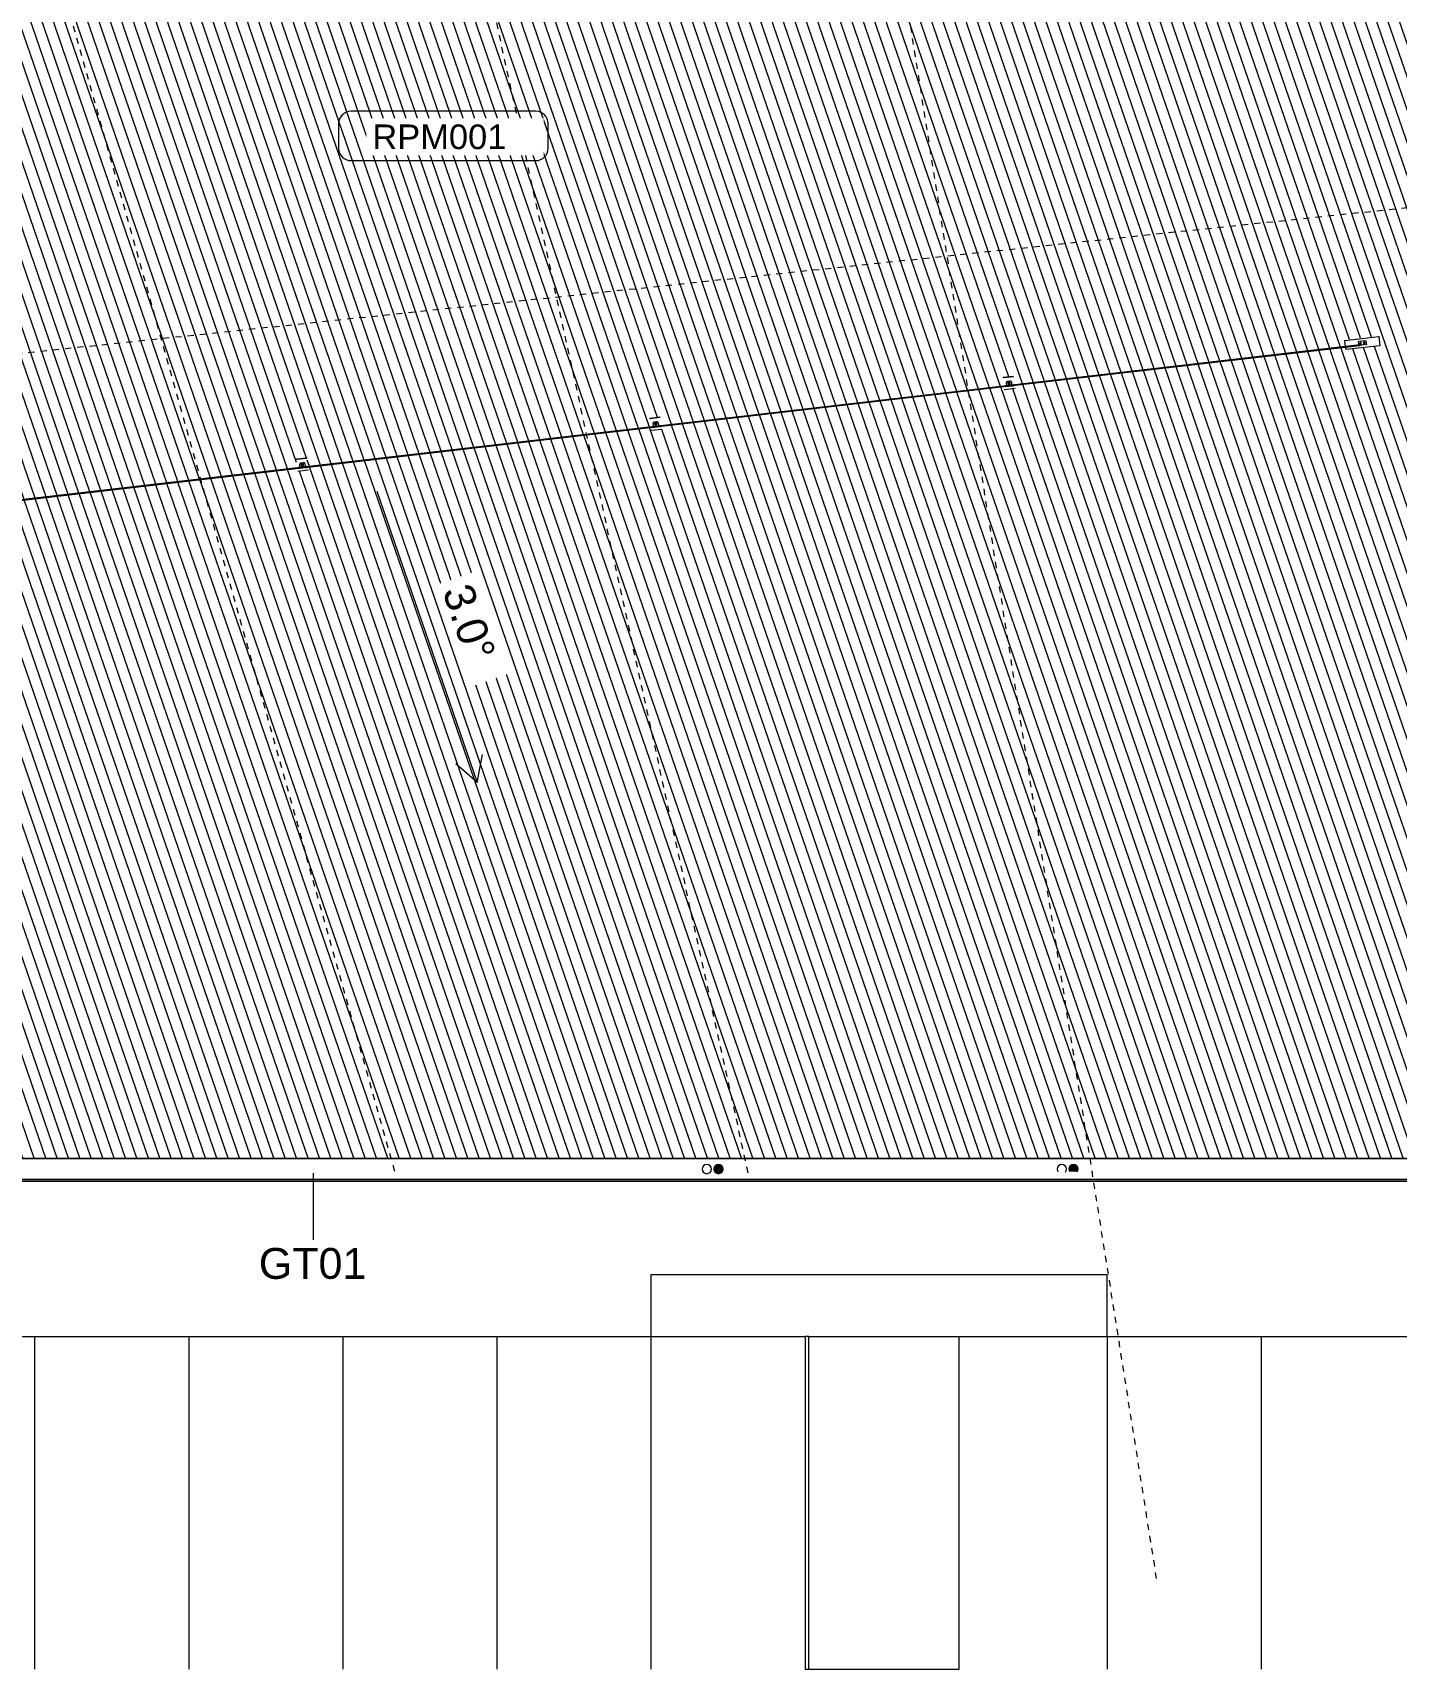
# Model space of a CAD drawing. Header units: metres. Extents: x -2358 to -2216, y 3959 to 4067.
# Drawn here: x -2331.89 to -2309.77, y 3959.14 to 3985.7 of the extents above; entities that cross this region are included whole.
import ezdxf

# ---------------------------------------------------------------- set-up
doc = ezdxf.new("R2010")
doc.units = ezdxf.units.M
doc.linetypes.add('Grid Line', pattern=[0.021, 0.012, -0.003, 0.003, -0.003])
for name, color, linetype, lineweight in [('A-DETL', 90, 'Continuous', 13), ('A-FLOR', 192, 'Continuous', 5), ('A-GENM', 13, 'Continuous', 5), ('A-GENM-IDEN', 13, 'Continuous', 5), ('A-ROOF', 132, 'Continuous', 5), ('A-ROOF-IDEN', 132, 'Continuous', 5), ('A-ROOF-PATT', 132, 'Continuous', 5), ('C-TOPO', 7, 'Continuous', 5), ('G-ANNO-DIMS', 111, 'Continuous', 5), ('P-SANR-FIXT', 6, 'Continuous', 5), ('Q-SPCQ', 91, 'Continuous', 5), ('S-GRID', 1, 'Continuous', 5)]:
    doc.layers.add(name, color=color, linetype=linetype, lineweight=lineweight)
doc.styles.add('Arial', font='arial.ttf', dxfattribs={"height": 0.5})
doc.styles.add('Arial_1', font='arial.ttf', dxfattribs={"height": 0.4})

# ---------------------------------------------------------------- blocks, each defined once
blk = doc.blocks.new('Downpipe - L Spreader - Default-3252575-ROOF - Part B')
at = {"layer": 'P-SANR-FIXT'}
blk.add_hatch(color=11, dxfattribs=at).paths.add_polyline_path([(-0.04, 2.375), (-0.059, 2.372), (-0.077, 2.365), (-0.093, 2.353), (-0.105, 2.337), (-0.112, 2.319), (-0.115, 2.3), (-0.112, 2.281), (-0.105, 2.262), (-0.093, 2.247), (-0.077, 2.235), (-0.059, 2.228), (-0.04, 2.225), (-0.02, 2.228), (-0.002, 2.235), (0.013, 2.247), (0.025, 2.262), (0.033, 2.281), (0.035, 2.3), (0.033, 2.319), (0.025, 2.337), (0.013, 2.353), (-0.002, 2.365), (-0.02, 2.372)])
for start, end in [(0, 180), (180, 0)]:
    blk.add_arc((-0.04, 2.3), 0.075, start, end, dxfattribs=at)
blk = doc.blocks.new('Downpipe - L Spreader - Default-3252576-ROOF - Part B')
at = {"layer": 'P-SANR-FIXT'}
blk.add_hatch(color=11, dxfattribs=at).paths.add_polyline_path([(-0.1, 2.344), (-0.105, 2.337), (-0.112, 2.319), (-0.115, 2.3), (-0.112, 2.281), (-0.105, 2.262), (-0.093, 2.247), (-0.077, 2.235), (-0.059, 2.228), (-0.04, 2.225), (-0.02, 2.228), (-0.002, 2.235), (0.013, 2.247), (0.025, 2.262), (0.033, 2.281), (0.035, 2.3), (0.033, 2.319), (0.022, 2.341), (-0.097, 2.344)])
for start, end in [(143.9261, 180), (180, 0), (0, 33.4447)]:
    blk.add_arc((-0.04, 2.3), 0.075, start, end, dxfattribs=at)
blk = doc.blocks.new('Downpipe - L Spreader - Default-V10-ROOF - Part B')
at = {"layer": 'P-SANR-FIXT'}
for start, end in [(0, 180), (180, 0)]:
    blk.add_arc((-0.04, 2.3), 0.075, start, end, dxfattribs=at)
blk = doc.blocks.new('Downpipe - L Spreader - Default-V11-ROOF - Part B')
at = {"layer": 'P-SANR-FIXT'}
for start, end in [(140.3891, 180), (180, 0), (0, 37.1047)]:
    blk.add_arc((-0.04, 2.3), 0.075, start, end, dxfattribs=at)
blk = doc.blocks.new('Static Line_Sayfa_Metal Deck_Pan Mount - Up to 15 _ pitch - Max 2 Users-1848369-ROOF - Part B')
at = {"layer": 'Q-SPCQ'}
for p, q in [((-2310.599, 3980.704), (-2310.6, 3980.711)), ((-2310.599, 3980.704), (-2310.051, 3980.768)), ((-2310.052, 3980.774), (-2310.051, 3980.768)), ((-2310.051, 3980.768), (-2310.035, 3980.624)), ((-2310.36, 3980.632), (-2316.045, 3979.974)), ((-2316.044, 3979.966), (-2310.36, 3980.624)), ((-2310.6, 3980.708), (-2310.599, 3980.702)), ((-2310.588, 3980.606), (-2310.599, 3980.704)), ((-2310.583, 3980.561), (-2310.587, 3980.599)), ((-2310.583, 3980.561), (-2310.035, 3980.624)), ((-2310.583, 3980.563), (-2310.583, 3980.559)), ((-2310.582, 3980.556), (-2310.583, 3980.561)), ((-2310.384, 3980.681), (-2310.381, 3980.656)), ((-2310.381, 3980.656), (-2310.379, 3980.635)), ((-2310.32, 3980.694), (-2310.38, 3980.687)), ((-2310.359, 3980.656), (-2310.359, 3980.656)), ((-2310.352, 3980.631), (-2310.259, 3980.644)), ((-2310.258, 3980.639), (-2310.352, 3980.626)), ((-2310.334, 3980.664), (-2310.334, 3980.665)), ((-2310.261, 3980.7), (-2310.32, 3980.694)), ((-2310.299, 3980.663), (-2310.299, 3980.662)), ((-2310.275, 3980.671), (-2310.275, 3980.672)), ((-2310.255, 3980.697), (-2310.256, 3980.697)), ((-2310.252, 3980.671), (-2310.255, 3980.696)), ((-2310.25, 3980.649), (-2310.252, 3980.671)), ((-2310.249, 3980.641), (-2310.249, 3980.646)), ((-2310.249, 3980.646), (-2310.249, 3980.646)), ((-2310.249, 3980.641), (-2310.249, 3980.641)), ((-2310.035, 3980.624), (-2310.034, 3980.619)), ((-2316.044, 3979.974), (-2348.376, 3976.235)), ((-2348.376, 3976.227), (-2316.043, 3979.966)), ((-2316.149, 3980.104), (-2316.145, 3980.103)), ((-2316.144, 3980.104), (-2316.147, 3980.104)), ((-2316.144, 3980.103), (-2315.979, 3980.122)), ((-2315.981, 3980.122), (-2316.143, 3980.104)), ((-2315.957, 3979.924), (-2316.121, 3979.905)), ((-2316.11, 3979.969), (-2316.115, 3979.967)), ((-2316.113, 3979.957), (-2316.109, 3979.956)), ((-2316.108, 3979.969), (-2316.11, 3979.969)), ((-2316.107, 3979.956), (-2316.109, 3979.956)), ((-2315.982, 3979.984), (-2316.108, 3979.969)), ((-2316.107, 3979.956), (-2315.981, 3979.971)), ((-2316.086, 3979.975), (-2316.092, 3980.024)), ((-2316.029, 3980.046), (-2316.079, 3980.04)), ((-2316.029, 3980.046), (-2316.079, 3980.041)), ((-2316.069, 3980.007), (-2316.069, 3980.007)), ((-2316.061, 3980.01), (-2316.061, 3980.009)), ((-2316.059, 3980.01), (-2316.059, 3980.01)), ((-2316.041, 3980.016), (-2316.041, 3980.016)), ((-2316.039, 3980.017), (-2316.039, 3980.017)), ((-2316.031, 3980.02), (-2316.031, 3980.02)), ((-2316.013, 3980.036), (-2316.013, 3980.036)), ((-2316.012, 3980.033), (-2316.007, 3979.984)), ((-2315.982, 3979.984), (-2315.98, 3979.984)), ((-2315.981, 3979.971), (-2315.978, 3979.971)), ((-2315.977, 3980.123), (-2315.98, 3980.122)), ((-2315.975, 3979.983), (-2315.98, 3979.984)), ((-2315.978, 3980.123), (-2315.975, 3980.124)), ((-2315.978, 3979.971), (-2315.974, 3979.973)), ((-2315.952, 3979.925), (-2315.956, 3979.924)), ((-2316.122, 3979.905), (-2316.126, 3979.905)), ((-2321.881, 3979.441), (-2321.877, 3979.44)), ((-2321.875, 3979.441), (-2321.879, 3979.441)), ((-2321.876, 3979.44), (-2321.711, 3979.46)), ((-2321.713, 3979.459), (-2321.874, 3979.441)), ((-2321.761, 3979.383), (-2321.81, 3979.378)), ((-2321.761, 3979.383), (-2321.81, 3979.378)), ((-2321.709, 3979.461), (-2321.712, 3979.46)), ((-2321.71, 3979.46), (-2321.707, 3979.461)), ((-2321.854, 3979.242), (-2321.858, 3979.242)), ((-2321.688, 3979.261), (-2321.853, 3979.242)), ((-2321.842, 3979.306), (-2321.846, 3979.304)), ((-2321.845, 3979.294), (-2321.841, 3979.293)), ((-2321.84, 3979.306), (-2321.842, 3979.306)), ((-2321.838, 3979.293), (-2321.841, 3979.293)), ((-2321.714, 3979.321), (-2321.84, 3979.306)), ((-2321.838, 3979.293), (-2321.713, 3979.308)), ((-2321.818, 3979.312), (-2321.824, 3979.361)), ((-2321.801, 3979.344), (-2321.801, 3979.344)), ((-2321.793, 3979.347), (-2321.793, 3979.346)), ((-2321.791, 3979.347), (-2321.791, 3979.347)), ((-2321.773, 3979.353), (-2321.773, 3979.353)), ((-2321.771, 3979.354), (-2321.771, 3979.354)), ((-2321.763, 3979.357), (-2321.763, 3979.357)), ((-2321.745, 3979.373), (-2321.745, 3979.373)), ((-2321.744, 3979.37), (-2321.738, 3979.321)), ((-2321.714, 3979.321), (-2321.712, 3979.321)), ((-2321.713, 3979.308), (-2321.71, 3979.309)), ((-2321.707, 3979.32), (-2321.712, 3979.321)), ((-2321.71, 3979.309), (-2321.706, 3979.31)), ((-2321.684, 3979.262), (-2321.687, 3979.261)), ((-2327.613, 3978.778), (-2327.609, 3978.778)), ((-2327.607, 3978.778), (-2327.611, 3978.778)), ((-2327.608, 3978.778), (-2327.443, 3978.797)), ((-2327.445, 3978.797), (-2327.606, 3978.778)), ((-2327.42, 3978.598), (-2327.585, 3978.579)), ((-2327.574, 3978.643), (-2327.578, 3978.641)), ((-2327.577, 3978.631), (-2327.573, 3978.631)), ((-2327.572, 3978.643), (-2327.574, 3978.643)), ((-2327.57, 3978.631), (-2327.573, 3978.631)), ((-2327.446, 3978.658), (-2327.572, 3978.643)), ((-2327.57, 3978.631), (-2327.444, 3978.645)), ((-2327.55, 3978.649), (-2327.555, 3978.698)), ((-2327.493, 3978.721), (-2327.542, 3978.715)), ((-2327.493, 3978.72), (-2327.542, 3978.715)), ((-2327.533, 3978.681), (-2327.533, 3978.681)), ((-2327.525, 3978.684), (-2327.525, 3978.683)), ((-2327.523, 3978.684), (-2327.523, 3978.684)), ((-2327.505, 3978.69), (-2327.505, 3978.69)), ((-2327.503, 3978.691), (-2327.503, 3978.691)), ((-2327.495, 3978.694), (-2327.495, 3978.694)), ((-2327.477, 3978.71), (-2327.477, 3978.711)), ((-2327.476, 3978.707), (-2327.47, 3978.658)), ((-2327.446, 3978.658), (-2327.444, 3978.658)), ((-2327.441, 3978.798), (-2327.444, 3978.797)), ((-2327.439, 3978.658), (-2327.444, 3978.658)), ((-2327.444, 3978.645), (-2327.442, 3978.646)), ((-2327.442, 3978.797), (-2327.439, 3978.798)), ((-2327.442, 3978.646), (-2327.438, 3978.647)), ((-2327.416, 3978.599), (-2327.419, 3978.598)), ((-2327.586, 3978.579), (-2327.59, 3978.579))]:
    blk.add_line(p, q, dxfattribs=at)
at = {"layer": 'Q-SPCQ', "flags": 128}
for points in [[(-2310.359, 3980.656), (-2310.359, 3980.655), (-2310.358, 3980.655), (-2310.358, 3980.654), (-2310.358, 3980.654), (-2310.358, 3980.653), (-2310.357, 3980.653), (-2310.357, 3980.652), (-2310.357, 3980.652), (-2310.357, 3980.652), (-2310.356, 3980.651), (-2310.356, 3980.651), (-2310.355, 3980.65), (-2310.355, 3980.65), (-2310.355, 3980.65), (-2310.354, 3980.649), (-2310.354, 3980.649), (-2310.353, 3980.649), (-2310.353, 3980.649), (-2310.353, 3980.648), (-2310.352, 3980.648), (-2310.352, 3980.648), (-2310.351, 3980.648), (-2310.351, 3980.647), (-2310.35, 3980.647), (-2310.35, 3980.647), (-2310.349, 3980.647), (-2310.349, 3980.647), (-2310.348, 3980.647), (-2310.348, 3980.647), (-2310.347, 3980.647), (-2310.346, 3980.647), (-2310.346, 3980.647), (-2310.345, 3980.647), (-2310.345, 3980.647), (-2310.344, 3980.647), (-2310.344, 3980.647), (-2310.343, 3980.647), (-2310.343, 3980.647), (-2310.342, 3980.647), (-2310.342, 3980.648), (-2310.341, 3980.648), (-2310.341, 3980.648), (-2310.34, 3980.648), (-2310.34, 3980.649), (-2310.34, 3980.649), (-2310.339, 3980.649), (-2310.339, 3980.649), (-2310.338, 3980.65), (-2310.338, 3980.65), (-2310.338, 3980.65), (-2310.337, 3980.651), (-2310.337, 3980.651), (-2310.336, 3980.652), (-2310.336, 3980.652), (-2310.336, 3980.652), (-2310.336, 3980.653), (-2310.335, 3980.653), (-2310.335, 3980.654), (-2310.335, 3980.654), (-2310.335, 3980.655), (-2310.334, 3980.655), (-2310.334, 3980.656), (-2310.334, 3980.656), (-2310.334, 3980.657), (-2310.334, 3980.657), (-2310.334, 3980.658), (-2310.334, 3980.658), (-2310.334, 3980.659), (-2310.334, 3980.659), (-2310.334, 3980.66), (-2310.334, 3980.66), (-2310.334, 3980.661), (-2310.334, 3980.661), (-2310.334, 3980.661)], [(-2310.334, 3980.661), (-2310.334, 3980.662), (-2310.334, 3980.662), (-2310.334, 3980.663), (-2310.334, 3980.663), (-2310.334, 3980.664), (-2310.334, 3980.664)], [(-2310.299, 3980.662), (-2310.299, 3980.662), (-2310.299, 3980.661), (-2310.299, 3980.661), (-2310.298, 3980.661), (-2310.298, 3980.66), (-2310.298, 3980.66), (-2310.298, 3980.659), (-2310.297, 3980.659), (-2310.297, 3980.658), (-2310.297, 3980.658), (-2310.296, 3980.658), (-2310.296, 3980.657), (-2310.295, 3980.657), (-2310.295, 3980.657), (-2310.295, 3980.656), (-2310.294, 3980.656), (-2310.294, 3980.656), (-2310.293, 3980.655), (-2310.293, 3980.655), (-2310.292, 3980.655), (-2310.292, 3980.655), (-2310.291, 3980.655), (-2310.291, 3980.654), (-2310.29, 3980.654), (-2310.29, 3980.654), (-2310.289, 3980.654), (-2310.289, 3980.654), (-2310.288, 3980.654), (-2310.288, 3980.654), (-2310.287, 3980.654), (-2310.287, 3980.654), (-2310.286, 3980.654), (-2310.286, 3980.654), (-2310.285, 3980.654), (-2310.285, 3980.654), (-2310.284, 3980.654), (-2310.284, 3980.654), (-2310.283, 3980.654), (-2310.283, 3980.654), (-2310.282, 3980.655), (-2310.282, 3980.655), (-2310.281, 3980.655), (-2310.281, 3980.655), (-2310.28, 3980.655), (-2310.28, 3980.656), (-2310.28, 3980.656), (-2310.279, 3980.656), (-2310.279, 3980.657), (-2310.278, 3980.657), (-2310.278, 3980.657), (-2310.278, 3980.658), (-2310.277, 3980.658), (-2310.277, 3980.658), (-2310.277, 3980.659), (-2310.276, 3980.659), (-2310.276, 3980.66), (-2310.276, 3980.66), (-2310.275, 3980.661), (-2310.275, 3980.661), (-2310.275, 3980.662), (-2310.275, 3980.662), (-2310.275, 3980.662), (-2310.274, 3980.663), (-2310.274, 3980.663), (-2310.274, 3980.664), (-2310.274, 3980.665), (-2310.274, 3980.665), (-2310.274, 3980.666), (-2310.274, 3980.666), (-2310.274, 3980.667), (-2310.274, 3980.667), (-2310.274, 3980.668), (-2310.274, 3980.668), (-2310.274, 3980.668)], [(-2310.274, 3980.668), (-2310.274, 3980.669), (-2310.274, 3980.669), (-2310.274, 3980.67), (-2310.274, 3980.67), (-2310.275, 3980.671), (-2310.275, 3980.671)], [(-2316.061, 3980.009), (-2316.061, 3980.009), (-2316.061, 3980.008), (-2316.061, 3980.008), (-2316.06, 3980.007), (-2316.06, 3980.007), (-2316.06, 3980.007), (-2316.06, 3980.006), (-2316.059, 3980.006), (-2316.059, 3980.005), (-2316.059, 3980.005), (-2316.058, 3980.005), (-2316.058, 3980.004), (-2316.058, 3980.004), (-2316.057, 3980.004), (-2316.057, 3980.004), (-2316.057, 3980.003), (-2316.056, 3980.003), (-2316.056, 3980.003), (-2316.055, 3980.003), (-2316.055, 3980.002), (-2316.055, 3980.002), (-2316.054, 3980.002), (-2316.054, 3980.002), (-2316.053, 3980.002), (-2316.053, 3980.002), (-2316.052, 3980.001), (-2316.052, 3980.001), (-2316.051, 3980.001), (-2316.051, 3980.001), (-2316.051, 3980.001), (-2316.05, 3980.001), (-2316.05, 3980.001), (-2316.049, 3980.001), (-2316.049, 3980.001)], [(-2316.059, 3980.01), (-2316.059, 3980.009), (-2316.059, 3980.009), (-2316.059, 3980.009), (-2316.059, 3980.008), (-2316.058, 3980.008), (-2316.058, 3980.008), (-2316.058, 3980.007), (-2316.058, 3980.007), (-2316.057, 3980.007), (-2316.057, 3980.006), (-2316.057, 3980.006), (-2316.057, 3980.006), (-2316.056, 3980.006), (-2316.056, 3980.005), (-2316.056, 3980.005), (-2316.055, 3980.005), (-2316.055, 3980.005), (-2316.055, 3980.004), (-2316.054, 3980.004), (-2316.054, 3980.004), (-2316.054, 3980.004), (-2316.053, 3980.004), (-2316.053, 3980.004), (-2316.053, 3980.003), (-2316.052, 3980.003), (-2316.052, 3980.003), (-2316.052, 3980.003), (-2316.051, 3980.003), (-2316.051, 3980.003), (-2316.05, 3980.003), (-2316.05, 3980.003), (-2316.05, 3980.003), (-2316.049, 3980.003), (-2316.049, 3980.003)], [(-2316.049, 3980.001), (-2316.048, 3980.001), (-2316.048, 3980.001), (-2316.047, 3980.002), (-2316.047, 3980.002), (-2316.046, 3980.002), (-2316.046, 3980.002), (-2316.046, 3980.002), (-2316.045, 3980.002), (-2316.045, 3980.003), (-2316.044, 3980.003), (-2316.044, 3980.003), (-2316.043, 3980.003), (-2316.043, 3980.004), (-2316.043, 3980.004), (-2316.042, 3980.004), (-2316.042, 3980.004), (-2316.042, 3980.005), (-2316.041, 3980.005), (-2316.041, 3980.005), (-2316.041, 3980.006), (-2316.04, 3980.006), (-2316.04, 3980.007), (-2316.04, 3980.007), (-2316.04, 3980.007), (-2316.04, 3980.008), (-2316.039, 3980.008), (-2316.039, 3980.009), (-2316.039, 3980.009), (-2316.039, 3980.01), (-2316.039, 3980.01), (-2316.039, 3980.01), (-2316.038, 3980.011), (-2316.038, 3980.011), (-2316.038, 3980.012), (-2316.038, 3980.012), (-2316.038, 3980.013), (-2316.038, 3980.013), (-2316.038, 3980.014), (-2316.038, 3980.014), (-2316.038, 3980.015), (-2316.039, 3980.015), (-2316.039, 3980.016), (-2316.039, 3980.016), (-2316.039, 3980.016), (-2316.039, 3980.017)], [(-2316.049, 3980.003), (-2316.049, 3980.003), (-2316.048, 3980.003), (-2316.048, 3980.003), (-2316.047, 3980.003), (-2316.047, 3980.004), (-2316.047, 3980.004), (-2316.046, 3980.004), (-2316.046, 3980.004), (-2316.046, 3980.004), (-2316.045, 3980.004), (-2316.045, 3980.005), (-2316.045, 3980.005), (-2316.044, 3980.005), (-2316.044, 3980.005), (-2316.044, 3980.005), (-2316.043, 3980.006), (-2316.043, 3980.006), (-2316.043, 3980.006), (-2316.043, 3980.007), (-2316.042, 3980.007), (-2316.042, 3980.007), (-2316.042, 3980.008), (-2316.042, 3980.008), (-2316.041, 3980.008), (-2316.041, 3980.009), (-2316.041, 3980.009), (-2316.041, 3980.009), (-2316.041, 3980.01), (-2316.041, 3980.01), (-2316.041, 3980.01), (-2316.041, 3980.011), (-2316.04, 3980.011), (-2316.04, 3980.012), (-2316.04, 3980.012), (-2316.04, 3980.012), (-2316.04, 3980.013), (-2316.04, 3980.013), (-2316.04, 3980.013), (-2316.04, 3980.014), (-2316.04, 3980.014), (-2316.04, 3980.015), (-2316.041, 3980.015), (-2316.041, 3980.015), (-2316.041, 3980.016), (-2316.041, 3980.016)], [(-2321.793, 3979.346), (-2321.793, 3979.346), (-2321.793, 3979.345), (-2321.792, 3979.345), (-2321.792, 3979.345), (-2321.792, 3979.344), (-2321.792, 3979.344), (-2321.792, 3979.343), (-2321.791, 3979.343), (-2321.791, 3979.343), (-2321.791, 3979.342), (-2321.79, 3979.342), (-2321.79, 3979.342), (-2321.79, 3979.341), (-2321.789, 3979.341), (-2321.789, 3979.341), (-2321.789, 3979.34), (-2321.788, 3979.34), (-2321.788, 3979.34), (-2321.787, 3979.34), (-2321.787, 3979.339), (-2321.786, 3979.339), (-2321.786, 3979.339), (-2321.786, 3979.339), (-2321.785, 3979.339), (-2321.785, 3979.339), (-2321.784, 3979.339), (-2321.784, 3979.339), (-2321.783, 3979.338), (-2321.783, 3979.338), (-2321.782, 3979.338), (-2321.782, 3979.338), (-2321.781, 3979.338), (-2321.781, 3979.338), (-2321.781, 3979.338)], [(-2321.791, 3979.347), (-2321.791, 3979.346), (-2321.791, 3979.346), (-2321.791, 3979.346), (-2321.79, 3979.345), (-2321.79, 3979.345), (-2321.79, 3979.345), (-2321.79, 3979.344), (-2321.79, 3979.344), (-2321.789, 3979.344), (-2321.789, 3979.343), (-2321.789, 3979.343), (-2321.789, 3979.343), (-2321.788, 3979.343), (-2321.788, 3979.342), (-2321.788, 3979.342), (-2321.787, 3979.342), (-2321.787, 3979.342), (-2321.787, 3979.342), (-2321.786, 3979.341), (-2321.786, 3979.341), (-2321.786, 3979.341), (-2321.785, 3979.341), (-2321.785, 3979.341), (-2321.785, 3979.341), (-2321.784, 3979.341), (-2321.784, 3979.34), (-2321.783, 3979.34), (-2321.783, 3979.34), (-2321.783, 3979.34), (-2321.782, 3979.34), (-2321.782, 3979.34), (-2321.781, 3979.34), (-2321.781, 3979.34), (-2321.781, 3979.34)], [(-2321.781, 3979.338), (-2321.78, 3979.339), (-2321.78, 3979.339), (-2321.779, 3979.339), (-2321.779, 3979.339), (-2321.778, 3979.339), (-2321.778, 3979.339), (-2321.777, 3979.339), (-2321.777, 3979.339), (-2321.777, 3979.34), (-2321.776, 3979.34), (-2321.776, 3979.34), (-2321.775, 3979.34), (-2321.775, 3979.341), (-2321.775, 3979.341), (-2321.774, 3979.341), (-2321.774, 3979.342), (-2321.774, 3979.342), (-2321.773, 3979.342), (-2321.773, 3979.343), (-2321.773, 3979.343), (-2321.772, 3979.343), (-2321.772, 3979.344), (-2321.772, 3979.344), (-2321.772, 3979.345), (-2321.771, 3979.345), (-2321.771, 3979.345), (-2321.771, 3979.346), (-2321.771, 3979.346), (-2321.771, 3979.347), (-2321.771, 3979.347), (-2321.77, 3979.348), (-2321.77, 3979.348), (-2321.77, 3979.349), (-2321.77, 3979.349), (-2321.77, 3979.349), (-2321.77, 3979.35), (-2321.77, 3979.35), (-2321.77, 3979.351), (-2321.77, 3979.351), (-2321.77, 3979.352), (-2321.77, 3979.352), (-2321.77, 3979.353), (-2321.771, 3979.353), (-2321.771, 3979.354), (-2321.771, 3979.354)], [(-2321.781, 3979.34), (-2321.78, 3979.34), (-2321.78, 3979.34), (-2321.78, 3979.341), (-2321.779, 3979.341), (-2321.779, 3979.341), (-2321.779, 3979.341), (-2321.778, 3979.341), (-2321.778, 3979.341), (-2321.777, 3979.341), (-2321.777, 3979.341), (-2321.777, 3979.342), (-2321.776, 3979.342), (-2321.776, 3979.342), (-2321.776, 3979.342), (-2321.776, 3979.343), (-2321.775, 3979.343), (-2321.775, 3979.343), (-2321.775, 3979.343), (-2321.774, 3979.344), (-2321.774, 3979.344), (-2321.774, 3979.344), (-2321.774, 3979.345), (-2321.774, 3979.345), (-2321.773, 3979.345), (-2321.773, 3979.346), (-2321.773, 3979.346), (-2321.773, 3979.346), (-2321.773, 3979.347), (-2321.773, 3979.347), (-2321.772, 3979.347), (-2321.772, 3979.348), (-2321.772, 3979.348), (-2321.772, 3979.349), (-2321.772, 3979.349), (-2321.772, 3979.349), (-2321.772, 3979.35), (-2321.772, 3979.35), (-2321.772, 3979.351), (-2321.772, 3979.351), (-2321.772, 3979.351), (-2321.772, 3979.352), (-2321.772, 3979.352), (-2321.773, 3979.352), (-2321.773, 3979.353), (-2321.773, 3979.353)], [(-2327.525, 3978.683), (-2327.525, 3978.683), (-2327.525, 3978.683), (-2327.524, 3978.682), (-2327.524, 3978.682), (-2327.524, 3978.681), (-2327.524, 3978.681), (-2327.523, 3978.68), (-2327.523, 3978.68), (-2327.523, 3978.68), (-2327.523, 3978.679), (-2327.522, 3978.679), (-2327.522, 3978.679), (-2327.522, 3978.678), (-2327.521, 3978.678), (-2327.521, 3978.678), (-2327.52, 3978.678), (-2327.52, 3978.677), (-2327.52, 3978.677), (-2327.519, 3978.677), (-2327.519, 3978.677), (-2327.518, 3978.676), (-2327.518, 3978.676), (-2327.517, 3978.676), (-2327.517, 3978.676), (-2327.517, 3978.676), (-2327.516, 3978.676), (-2327.516, 3978.676), (-2327.515, 3978.676), (-2327.515, 3978.676), (-2327.514, 3978.675), (-2327.514, 3978.675), (-2327.513, 3978.675), (-2327.513, 3978.676), (-2327.512, 3978.676)], [(-2327.523, 3978.684), (-2327.523, 3978.684), (-2327.523, 3978.683), (-2327.522, 3978.683), (-2327.522, 3978.682), (-2327.522, 3978.682), (-2327.522, 3978.682), (-2327.522, 3978.681), (-2327.521, 3978.681), (-2327.521, 3978.681), (-2327.521, 3978.681), (-2327.521, 3978.68), (-2327.52, 3978.68), (-2327.52, 3978.68), (-2327.52, 3978.68), (-2327.52, 3978.679), (-2327.519, 3978.679), (-2327.519, 3978.679), (-2327.519, 3978.679), (-2327.518, 3978.678), (-2327.518, 3978.678), (-2327.517, 3978.678), (-2327.517, 3978.678), (-2327.517, 3978.678), (-2327.516, 3978.678), (-2327.516, 3978.678), (-2327.516, 3978.678), (-2327.515, 3978.677), (-2327.515, 3978.677), (-2327.514, 3978.677), (-2327.514, 3978.677), (-2327.514, 3978.677), (-2327.513, 3978.677), (-2327.513, 3978.677), (-2327.513, 3978.677)], [(-2327.513, 3978.677), (-2327.512, 3978.677), (-2327.512, 3978.678), (-2327.511, 3978.678), (-2327.511, 3978.678), (-2327.511, 3978.678), (-2327.51, 3978.678), (-2327.51, 3978.678), (-2327.51, 3978.678), (-2327.509, 3978.678), (-2327.509, 3978.679), (-2327.509, 3978.679), (-2327.508, 3978.679), (-2327.508, 3978.679), (-2327.508, 3978.679), (-2327.507, 3978.68), (-2327.507, 3978.68), (-2327.507, 3978.68), (-2327.507, 3978.681), (-2327.506, 3978.681), (-2327.506, 3978.681), (-2327.506, 3978.681), (-2327.506, 3978.682), (-2327.505, 3978.682), (-2327.505, 3978.682), (-2327.505, 3978.683), (-2327.505, 3978.683), (-2327.505, 3978.683), (-2327.505, 3978.684), (-2327.504, 3978.684), (-2327.504, 3978.685), (-2327.504, 3978.685), (-2327.504, 3978.685), (-2327.504, 3978.686), (-2327.504, 3978.686), (-2327.504, 3978.687), (-2327.504, 3978.687), (-2327.504, 3978.687), (-2327.504, 3978.688), (-2327.504, 3978.688), (-2327.504, 3978.688), (-2327.504, 3978.689), (-2327.504, 3978.689), (-2327.504, 3978.69), (-2327.504, 3978.69), (-2327.505, 3978.69)], [(-2327.512, 3978.676), (-2327.512, 3978.676), (-2327.512, 3978.676), (-2327.511, 3978.676), (-2327.511, 3978.676), (-2327.51, 3978.676), (-2327.51, 3978.676), (-2327.509, 3978.676), (-2327.509, 3978.677), (-2327.508, 3978.677), (-2327.508, 3978.677), (-2327.508, 3978.677), (-2327.507, 3978.678), (-2327.507, 3978.678), (-2327.506, 3978.678), (-2327.506, 3978.678), (-2327.506, 3978.679), (-2327.505, 3978.679), (-2327.505, 3978.679), (-2327.505, 3978.68), (-2327.504, 3978.68), (-2327.504, 3978.68), (-2327.504, 3978.681), (-2327.504, 3978.681), (-2327.503, 3978.682), (-2327.503, 3978.682), (-2327.503, 3978.682), (-2327.503, 3978.683), (-2327.503, 3978.683), (-2327.503, 3978.684), (-2327.502, 3978.684), (-2327.502, 3978.685), (-2327.502, 3978.685), (-2327.502, 3978.686), (-2327.502, 3978.686), (-2327.502, 3978.687), (-2327.502, 3978.687), (-2327.502, 3978.688), (-2327.502, 3978.688), (-2327.502, 3978.688), (-2327.502, 3978.689), (-2327.502, 3978.689), (-2327.502, 3978.69), (-2327.502, 3978.69), (-2327.503, 3978.691), (-2327.503, 3978.691)]]:
    blk.add_lwpolyline(points, dxfattribs=at)
at = {"layer": 'Q-SPCQ'}
for centre, major_axis, ratio, start_param, end_param in [((-2310.379, 3980.682), (0.00473, 0.00163), 0.99863, 1.354026, 2.924822), ((-2310.379, 3980.634), (-0.00034, 0.00298), 0.011256, 1.51966, 3.090456), ((-2310.36, 3980.631), (0.0174, 0.002), 0.051111, 3.405937, 5.177446), ((-2310.36, 3980.626), (0.0174, 0.002), 0.051111, 3.405937, 5.177446), ((-2310.36, 3980.631), (0.00745, 0.00086), 0.051111, 0.011271, 3.141593), ((-2310.36, 3980.631), (0.00745, 0.00086), 0.051111, 3.152864, 6.283185), ((-2310.36, 3980.626), (0.00745, 0.00086), 0.051111, 3.676463, 3.938262), ((-2310.36, 3980.628), (-0.00046, 0.00397), 0.011256, 6.232049, 7.279246), ((-2310.347, 3980.66), (0.0123, 0.0042), 0.99863, 6.066415, 9.208007), ((-2310.347, 3980.66), (0.0123, 0.0042), 0.99863, 2.924822, 6.066415), ((-2310.36, 3980.628), (-0.00046, 0.00397), 0.011256, 5.184851, 6.232049), ((-2310.36, 3980.628), (-0.00046, 0.00397), 0.011256, 2.566857, 3.090456), ((-2310.36, 3980.628), (-0.00046, 0.00397), 0.011256, 3.090456, 3.614055), ((-2310.36, 3980.626), (0.00745, 0.00086), 0.051111, 0.273071, 1.058469), ((-2310.36, 3980.626), (0.00745, 0.00086), 0.051111, 5.247259, 6.032657), ((-2310.287, 3980.667), (0.0123, 0.0042), 0.99863, 6.066415, 9.208007), ((-2310.287, 3980.667), (0.0123, 0.0042), 0.99863, 2.924822, 6.066415), ((-2310.26, 3980.696), (0.00473, 0.00163), 0.99863, 6.066415, 7.637211), ((-2310.267, 3980.644), (0.0174, 0.002), 0.051111, 5.177446, 6.294457), ((-2310.266, 3980.639), (0.0174, 0.002), 0.051111, 5.177446, 6.294457), ((-2310.25, 3980.649), (-0.00034, 0.00298), 0.011256, 1.51966, 3.090456), ((-2310.25, 3980.649), (-0.00092, 0.00795), 0.011256, 2.043258, 3.090456), ((-2316.144, 3980.103), (0.000993, 0.000114), 0.051111, 3.405023, 4.72366), ((-2316.143, 3980.104), (0.000993, 0.000114), 0.051111, 3.405023, 4.72366), ((-2316.114, 3979.962), (-0.0006, 0.00518), 0.011256, 0.002657, 0.472462), ((-2316.114, 3979.962), (-0.0006, 0.00518), 0.011256, 4.675294, 6.283185), ((-2316.114, 3979.962), (-0.0006, 0.00518), 0.011256, 3.141593, 4.661252), ((-2316.114, 3979.962), (-0.0006, 0.00518), 0.011256, 2.566857, 3.138936), ((-2316.077, 3980.026), (0.0142, 0.0049), 0.99863, 1.354026, 2.924822), ((-2316.077, 3980.026), (0.0142, 0.0049), 0.99863, 1.354026, 2.924822), ((-2316.086, 3979.974), (-0.00046, 0.00397), 0.011256, 1.51966, 2.566857), ((-2316.05, 3980.013), (0.0188, 0.0065), 0.99863, 1.354026, 3.71022), ((-2316.05, 3980.013), (0.0188, 0.0065), 0.99863, 1.354026, 4.495618), ((-2316.05, 3980.013), (0.0111, 0.0038), 0.99863, 1.354026, 4.495618), ((-2316.05, 3980.013), (0.0188, 0.0065), 0.99863, 6.066415, 7.637211), ((-2316.05, 3980.013), (0.0188, 0.0065), 0.99863, 4.495618, 7.637211), ((-2316.05, 3980.013), (0.0111, 0.0038), 0.99863, 4.495618, 7.637211), ((-2316.027, 3980.031), (0.0142, 0.0049), 0.99863, 6.066415, 7.637211), ((-2316.027, 3980.031), (0.0142, 0.0049), 0.99863, 0.045029, 1.354026), ((-2316.027, 3980.031), (0.0142, 0.0049), 0.99863, 6.066415, 6.283185), ((-2316.007, 3979.984), (-0.00046, 0.00397), 0.011256, 1.51966, 2.566857), ((-2315.981, 3980.122), (0.000993, 0.000114), 0.051111, 4.72366, 6.042297), ((-2315.979, 3980.122), (0.000993, 0.000114), 0.051111, 4.72366, 6.042297), ((-2315.975, 3979.978), (-0.0006, 0.00518), 0.011256, 4.661252, 6.280529), ((-2315.975, 3979.978), (-0.0006, 0.00518), 0.011256, 0, 0.472462), ((-2315.975, 3979.978), (-0.0006, 0.00518), 0.011256, 3.144249, 4.661252), ((-2315.975, 3979.978), (-0.0006, 0.00518), 0.011256, 2.566857, 3.141593), ((-2315.957, 3979.924), (0.000993, 0.000114), 0.051111, 4.72366, 6.042297), ((-2316.121, 3979.905), (0.000993, 0.000114), 0.051111, 3.405023, 4.72366), ((-2321.876, 3979.441), (0.000993, 0.000114), 0.051111, 3.405023, 4.72366), ((-2321.874, 3979.441), (0.000993, 0.000114), 0.051111, 3.405023, 4.72366), ((-2321.759, 3979.368), (0.0142, 0.0049), 0.99863, 6.066415, 7.637211), ((-2321.759, 3979.369), (0.0142, 0.0049), 0.99863, 0.876052, 1.354026), ((-2321.759, 3979.369), (0.0142, 0.0049), 0.99863, 0.045029, 0.830427), ((-2321.713, 3979.459), (0.000993, 0.000114), 0.051111, 4.72366, 6.042297), ((-2321.711, 3979.46), (0.000993, 0.000114), 0.051111, 4.72366, 6.042297), ((-2321.853, 3979.242), (0.000993, 0.000114), 0.051111, 3.405023, 4.72366), ((-2321.846, 3979.299), (-0.0006, 0.00518), 0.011256, 0.002657, 0.472462), ((-2321.846, 3979.299), (-0.0006, 0.00518), 0.011256, 4.675294, 6.283185), ((-2321.846, 3979.299), (-0.0006, 0.00518), 0.011256, 3.141593, 4.661252), ((-2321.846, 3979.299), (-0.0006, 0.00518), 0.011256, 2.566857, 3.138936), ((-2321.809, 3979.363), (0.0142, 0.0049), 0.99863, 1.354026, 2.924822), ((-2321.809, 3979.363), (0.0142, 0.0049), 0.99863, 1.354026, 2.924822), ((-2321.818, 3979.312), (-0.00046, 0.00397), 0.011256, 1.51966, 2.566857), ((-2321.782, 3979.351), (0.0188, 0.0065), 0.99863, 1.354026, 3.71022), ((-2321.782, 3979.35), (0.0188, 0.0065), 0.99863, 1.354026, 4.495618), ((-2321.782, 3979.35), (0.0111, 0.0038), 0.99863, 1.354026, 4.495618), ((-2321.782, 3979.351), (0.0188, 0.0065), 0.99863, 6.066415, 7.637211), ((-2321.782, 3979.35), (0.0188, 0.0065), 0.99863, 4.495618, 7.637211), ((-2321.782, 3979.35), (0.0111, 0.0038), 0.99863, 4.495618, 7.637211), ((-2321.759, 3979.369), (0.0142, 0.0049), 0.99863, 6.066415, 6.283185), ((-2321.738, 3979.321), (-0.00046, 0.00397), 0.011256, 1.51966, 2.566857), ((-2321.707, 3979.315), (-0.0006, 0.00518), 0.011256, 4.675294, 6.280529), ((-2321.707, 3979.315), (-0.0006, 0.00518), 0.011256, 0, 0.472462), ((-2321.707, 3979.315), (-0.0006, 0.00518), 0.011256, 3.144249, 4.661252), ((-2321.707, 3979.315), (-0.0006, 0.00518), 0.011256, 2.566857, 3.141593), ((-2321.688, 3979.261), (0.000993, 0.000114), 0.051111, 4.72366, 6.042297), ((-2327.608, 3978.778), (0.000993, 0.000114), 0.051111, 3.405023, 4.72366), ((-2327.606, 3978.778), (0.000993, 0.000114), 0.051111, 3.405023, 4.72366), ((-2327.578, 3978.636), (-0.0006, 0.00518), 0.011256, 0.002657, 0.472462), ((-2327.578, 3978.636), (-0.0006, 0.00518), 0.011256, 4.675294, 6.283185), ((-2327.578, 3978.636), (-0.0006, 0.00518), 0.011256, 3.141593, 4.661252), ((-2327.578, 3978.636), (-0.0006, 0.00518), 0.011256, 2.566857, 3.138936), ((-2327.541, 3978.7), (0.0142, 0.0049), 0.99863, 1.354026, 2.924822), ((-2327.541, 3978.7), (0.0142, 0.0049), 0.99863, 1.354026, 2.924822), ((-2327.55, 3978.649), (-0.00046, 0.00397), 0.011256, 1.51966, 2.566857), ((-2327.514, 3978.688), (0.0188, 0.0065), 0.99863, 1.354026, 3.71022), ((-2327.514, 3978.688), (0.0188, 0.0065), 0.99863, 1.354026, 4.495618), ((-2327.514, 3978.688), (0.0111, 0.0038), 0.99863, 1.354026, 4.495618), ((-2327.514, 3978.688), (0.0188, 0.0065), 0.99863, 4.495618, 7.637211), ((-2327.514, 3978.688), (0.0188, 0.0065), 0.99863, 6.066415, 7.637211), ((-2327.514, 3978.688), (0.0111, 0.0038), 0.99863, 4.495618, 7.637211), ((-2327.491, 3978.705), (0.0142, 0.0049), 0.99863, 6.066415, 7.637211), ((-2327.491, 3978.706), (0.0142, 0.0049), 0.99863, 0.045029, 1.354026), ((-2327.491, 3978.706), (0.0142, 0.0049), 0.99863, 6.066415, 6.283185), ((-2327.47, 3978.658), (-0.00046, 0.00397), 0.011256, 1.51966, 2.566857), ((-2327.445, 3978.797), (0.000993, 0.000114), 0.051111, 4.72366, 6.042297), ((-2327.443, 3978.797), (0.000993, 0.000114), 0.051111, 4.72366, 6.042297), ((-2327.439, 3978.652), (-0.0006, 0.00518), 0.011256, 4.675294, 6.280529), ((-2327.439, 3978.652), (-0.0006, 0.00518), 0.011256, 0, 0.472462), ((-2327.439, 3978.652), (-0.0006, 0.00518), 0.011256, 3.144249, 4.661252), ((-2327.439, 3978.652), (-0.0006, 0.00518), 0.011256, 2.566857, 3.141593), ((-2327.42, 3978.598), (0.000993, 0.000114), 0.051111, 4.72366, 6.042297), ((-2327.585, 3978.579), (0.000993, 0.000114), 0.051111, 3.405023, 4.72366)]:
    blk.add_ellipse(centre, major_axis=major_axis, ratio=ratio, start_param=start_param, end_param=end_param, dxfattribs=at)
blk = doc.blocks.new('GT01 - GT01-2642391-ROOF - Part B')
at = {"layer": 'A-GENM'}
for p, q in [((-2298.615, 3967.432), (-2348.376, 3967.432)), ((-2298.377, 3967.089), (-2348.376, 3967.089)), ((-2298.377, 3967.087), (-2348.376, 3967.087)), ((-2348.376, 3967.062), (-2298.377, 3967.062))]:
    blk.add_line(p, q, dxfattribs=at)
blk = doc.blocks.new('Roof Tag - Roof Tag 17W-1080807-ROOF - Part B')
at = {"layer": 'A-ROOF-IDEN'}
for p, q in [((0.0075, 0.002), (-0.0075, 0.002)), ((-0.0085, 0.001), (-0.0085, -0.001)), ((0.0085, -0.001), (0.0085, 0.001)), ((-0.0075, -0.002), (0.0075, -0.002))]:
    blk.add_line(p, q, dxfattribs=at)
for centre, start, end in [((-0.0075, 0.001), 90, 180), ((0.0075, 0.001), 360, 90), ((-0.0075, -0.001), 180, 270), ((0.0075, -0.001), 270, 0)]:
    blk.add_arc(centre, 0.001, start, end, dxfattribs=at)

msp = doc.modelspace()

# ---------------------------------------------------------------- hatches: boundary and pattern name
at = {"layer": 'A-ROOF-PATT'}
h = msp.add_hatch(dxfattribs=at)
h.set_pattern_fill('FP_8', color=256, style=0, pattern_type=2)
h.set_pattern_definition([(109, (-3.94, 11.442), (-0.165465751, -0.056974427), [])])
h.paths.add_polyline_path([(-2312.591, 3980.367), (-2312.597, 3980.365), (-2312.597, 3980.366)])
h.paths.add_polyline_path([(-2313.169, 3980.3), (-2313.171, 3980.299), (-2313.175, 3980.299)])
h.paths.add_polyline_path([(-2315.611, 3980.017), (-2315.617, 3980.016), (-2315.617, 3980.016)])
h.paths.add_polyline_path([(-2352.563, 3967.434), (-2298.607, 3967.435), (-2309.848, 4000.081), (-2310.32, 4000.005), (-2310.314, 3999.956), (-2310.483, 3999.929), (-2310.491, 3999.979), (-2310.537, 3999.971), (-2310.53, 3999.922), (-2310.964, 3999.855), (-2310.972, 3999.903), (-2311.033, 3999.892), (-2311.026, 3999.843), (-2311.398, 3999.785), (-2311.406, 3999.834), (-2311.475, 3999.823), (-2311.468, 3999.773), (-2311.956, 3999.698), (-2311.964, 3999.745), (-2312.007, 3999.739), (-2311.999, 3999.689), (-2312.491, 3999.611), (-2312.499, 3999.661), (-2312.506, 3999.66), (-2312.499, 3999.61), (-2312.886, 3999.549), (-2312.894, 3999.598), (-2312.979, 3999.585), (-2312.971, 3999.535), (-2314.374, 3999.313), (-2314.382, 3999.362), (-2314.467, 3999.348), (-2314.46, 3999.3), (-2314.917, 3999.227), (-2314.925, 3999.276), (-2314.948, 3999.273), (-2314.94, 3999.223), (-2315.374, 3999.155), (-2315.382, 3999.204), (-2315.398, 3999.201), (-2315.39, 3999.152), (-2316.328, 3999.004), (-2316.337, 3999.053), (-2316.343, 3999.051), (-2316.337, 3999.002), (-2316.808, 3998.928), (-2316.816, 3998.977), (-2316.863, 3998.969), (-2316.855, 3998.92), (-2317.242, 3998.859), (-2317.25, 3998.908), (-2318.708, 3998.677), (-2318.77, 3999.07), (-2319.639, 3998.931), (-2318.75, 3993.313), (-2318.753, 3993.313), (-2318.665, 3992.953), (-2339.573, 3987.744), (-2340.678, 3990.952), (-2352.563, 3986.794), (-2352.563, 3975.751), (-2350.524, 3975.987), (-2350.54, 3976.126), (-2350.536, 3976.124), (-2350.535, 3976.126), (-2350.37, 3976.145), (-2350.37, 3976.145), (-2350.366, 3976.145), (-2350.35, 3976.007), (-2344.792, 3976.649), (-2344.808, 3976.789), (-2344.804, 3976.787), (-2344.803, 3976.789), (-2344.638, 3976.807), (-2344.638, 3976.808), (-2344.634, 3976.808), (-2344.618, 3976.67), (-2339.06, 3977.312), (-2339.076, 3977.452), (-2339.072, 3977.45), (-2339.071, 3977.452), (-2338.906, 3977.47), (-2338.906, 3977.471), (-2338.902, 3977.471), (-2338.886, 3977.332), (-2333.328, 3977.975), (-2333.344, 3978.115), (-2333.34, 3978.113), (-2333.34, 3978.115), (-2333.174, 3978.133), (-2333.174, 3978.134), (-2333.17, 3978.134), (-2333.155, 3977.995), (-2327.597, 3978.638), (-2327.613, 3978.778), (-2327.609, 3978.776), (-2327.608, 3978.778), (-2327.442, 3978.796), (-2327.442, 3978.797), (-2327.439, 3978.797), (-2327.423, 3978.658), (-2321.865, 3979.301), (-2321.881, 3979.441), (-2321.877, 3979.439), (-2321.876, 3979.44), (-2321.71, 3979.459), (-2321.71, 3979.46), (-2321.707, 3979.46), (-2321.691, 3979.321), (-2316.133, 3979.964), (-2316.149, 3980.104), (-2316.145, 3980.101), (-2316.144, 3980.103), (-2315.978, 3980.122), (-2315.978, 3980.123), (-2315.975, 3980.122), (-2315.959, 3979.983), (-2315.712, 3980.013), (-2315.701, 3980.013), (-2315.182, 3980.074), (-2315.165, 3980.075), (-2312.764, 3980.353), (-2312.755, 3980.355), (-2310.588, 3980.607), (-2310.599, 3980.711), (-2310.052, 3980.774), (-2310.044, 3980.704), (-2310.035, 3980.619), (-2310.582, 3980.556), (-2310.587, 3980.599), (-2310.698, 3980.586), (-2311.066, 3980.543), (-2312.145, 3980.418), (-2312.165, 3980.417), (-2312.193, 3980.413), (-2312.247, 3980.406), (-2312.32, 3980.397), (-2315.958, 3979.976), (-2315.952, 3979.925), (-2315.956, 3979.926), (-2315.957, 3979.924), (-2316.122, 3979.906), (-2316.123, 3979.905), (-2316.126, 3979.905), (-2316.132, 3979.956), (-2321.69, 3979.313), (-2321.684, 3979.262), (-2321.688, 3979.263), (-2321.688, 3979.261), (-2321.854, 3979.243), (-2321.855, 3979.242), (-2321.858, 3979.242), (-2321.864, 3979.293), (-2327.422, 3978.65), (-2327.416, 3978.599), (-2327.42, 3978.6), (-2327.42, 3978.598), (-2327.586, 3978.58), (-2327.587, 3978.579), (-2327.59, 3978.579), (-2327.596, 3978.63), (-2333.154, 3977.987), (-2333.148, 3977.937), (-2333.151, 3977.937), (-2333.152, 3977.935), (-2333.318, 3977.917), (-2333.319, 3977.916), (-2333.322, 3977.916), (-2333.328, 3977.967), (-2338.885, 3977.325), (-2338.88, 3977.274), (-2338.883, 3977.274), (-2338.884, 3977.272), (-2339.05, 3977.254), (-2339.051, 3977.253), (-2339.054, 3977.254), (-2339.059, 3977.304), (-2344.617, 3976.662), (-2344.611, 3976.611), (-2344.615, 3976.611), (-2344.616, 3976.61), (-2344.781, 3976.591), (-2344.783, 3976.591), (-2344.785, 3976.591), (-2344.791, 3976.642), (-2350.349, 3975.999), (-2350.343, 3975.948), (-2350.347, 3975.948), (-2350.348, 3975.947), (-2350.513, 3975.928), (-2350.514, 3975.928), (-2350.517, 3975.928), (-2350.523, 3975.979), (-2352.563, 3975.743), (-2352.563, 3968.737)])
h.paths.add_polyline_path([(-2339.33, 3988.188), (-2339.33, 3988.188), (-2339.332, 3988.192)])

# ---------------------------------------------------------------- linework, layer by layer
at = {"layer": 'A-DETL', "lineweight": 5}
for p, q in [((-2331.858, 3964.544), (-2331.858, 3959.144)), ((-2329.358, 3964.544), (-2329.358, 3959.144)), ((-2326.858, 3964.544), (-2326.858, 3959.144)), ((-2324.358, 3964.544), (-2324.358, 3959.144)), ((-2321.858, 3964.544), (-2321.858, 3959.144)), ((-2314.458, 3964.544), (-2314.458, 3959.144)), ((-2311.958, 3964.544), (-2311.958, 3959.144))]:
    msp.add_line(p, q, dxfattribs=at)
at = {"layer": 'A-FLOR'}
for p, q in [((-2321.858, 3965.544), (-2321.858, 3964.544)), ((-2314.458, 3965.544), (-2321.858, 3965.544)), ((-2314.458, 3964.544), (-2314.458, 3965.544)), ((-2336.858, 3964.544), (-2319.358, 3964.544)), ((-2319.358, 3964.544), (-2319.358, 3959.144)), ((-2316.858, 3959.144), (-2316.858, 3964.544)), ((-2316.858, 3964.544), (-2299.296, 3964.544)), ((-2319.358, 3959.144), (-2316.858, 3959.144))]:
    msp.add_line(p, q, dxfattribs=at)
at = {"layer": 'A-GENM-IDEN'}
for p, q in [((-2327.341, 3967.192), (-2327.341, 3966.406)), ((-2327.341, 3966.406), (-2327.341, 3966.114))]:
    msp.add_line(p, q, dxfattribs=at)
at = {"layer": 'A-ROOF'}
msp.add_line((-2352.563, 3967.434), (-2298.607, 3967.434), dxfattribs=at)
at = {"layer": 'C-TOPO'}
for p, q in [((-2319.296, 3964.544), (-2319.358, 3964.544)), ((-2319.296, 3964.544), (-2316.858, 3964.544)), ((-2319.296, 3959.144), (-2319.296, 3964.544))]:
    msp.add_line(p, q, dxfattribs=at)
at = {"layer": 'G-ANNO-DIMS', "lineweight": 15}
for q in [(-2325.026, 3973.836), (-2324.589, 3973.987)]:
    msp.add_line((-2324.677, 3973.533), q, dxfattribs=at)
at = {"layer": 'S-GRID', "linetype": 'Grid Line'}
for p, q in [((-2326.013, 3967.222), (-2349.848, 4052.202)), ((-2299.241, 3983.944), (-2353.831, 3978.206))]:
    msp.add_line(p, q, dxfattribs=at)

# ---------------------------------------------------------------- block references
at = {"layer": 'A-GENM'}
msp.add_blockref('GT01 - GT01-2642391-ROOF - Part B', (0, 0), dxfattribs=at)
at = {"layer": 'A-ROOF-IDEN', "xscale": 199.9999999999999, "yscale": 199.9999999999999, "zscale": 199.9999999999999}
msp.add_blockref('Roof Tag - Roof Tag 17W-1080807-ROOF - Part B', (-2325.226, 3984.023), dxfattribs=at)
at = {"layer": 'P-SANR-FIXT', "rotation": 180}
for name, p in [('Downpipe - L Spreader - Default-V10-ROOF - Part B', (-2320.993, 3969.56)), ('Downpipe - L Spreader - Default-3252575-ROOF - Part B', (-2320.803, 3969.56)), ('Downpipe - L Spreader - Default-V11-ROOF - Part B', (-2315.233, 3969.56)), ('Downpipe - L Spreader - Default-3252576-ROOF - Part B', (-2315.043, 3969.56))]:
    msp.add_blockref(name, p, dxfattribs=at)
at = {"layer": 'Q-SPCQ'}
msp.add_blockref('Static Line_Sayfa_Metal Deck_Pan Mount - Up to 15 _ pitch - Max 2 Users-1848369-ROOF - Part B', (0, 0), dxfattribs=at)

# ---------------------------------------------------------------- next in the draw order: texts
at = {"layer": 'G-ANNO-DIMS', "lineweight": 15, "insert": (-2324.774, 3976.802), "char_height": 0.5, "width": 1.49365, "attachment_point": 1, "rotation": 289.0004, "line_spacing_factor": 0.941778, "style": 'Arial', "bg_fill": 3, "box_fill_scale": 1.25, "bg_fill_color": 256, "bg_fill_true_color": 13158600, "bg_fill_transparency": 0}
msp.add_mtext('3.0°', dxfattribs=at)

# ---------------------------------------------------------------- next in the draw order: linework, layer by layer
at = {"layer": 'G-ANNO-DIMS', "lineweight": 15}
msp.add_line((-2326.305, 3978.261), (-2324.677, 3973.533), dxfattribs=at)
at = {"layer": 'S-GRID', "linetype": 'Grid Line'}
for p, q in [((-2313.655, 3960.616), (-2328.872, 4056.69)), ((-2320.281, 3967.197), (-2339.482, 4055.01))]:
    msp.add_line(p, q, dxfattribs=at)

# ---------------------------------------------------------------- next in the draw order: texts
at = {"layer": 'A-GENM-IDEN', "insert": (-2328.221, 3965.979), "char_height": 0.5, "width": 2.11645, "attachment_point": 1, "style": 'Arial', "bg_fill": 3, "box_fill_scale": 1.25, "bg_fill_color": 256, "bg_fill_true_color": 13158600, "bg_fill_transparency": 0}
msp.add_mtext('GT01', dxfattribs=at)
at = {"layer": 'A-ROOF-IDEN', "insert": (-2326.378, 3984.209), "char_height": 0.4, "width": 2.67764, "attachment_point": 1, "style": 'Arial_1', "bg_fill": 3, "box_fill_scale": 1.25, "bg_fill_color": 256, "bg_fill_true_color": 13158600, "bg_fill_transparency": 0}
msp.add_mtext('RPM001', dxfattribs=at)

doc.saveas('drawing.dxf')
